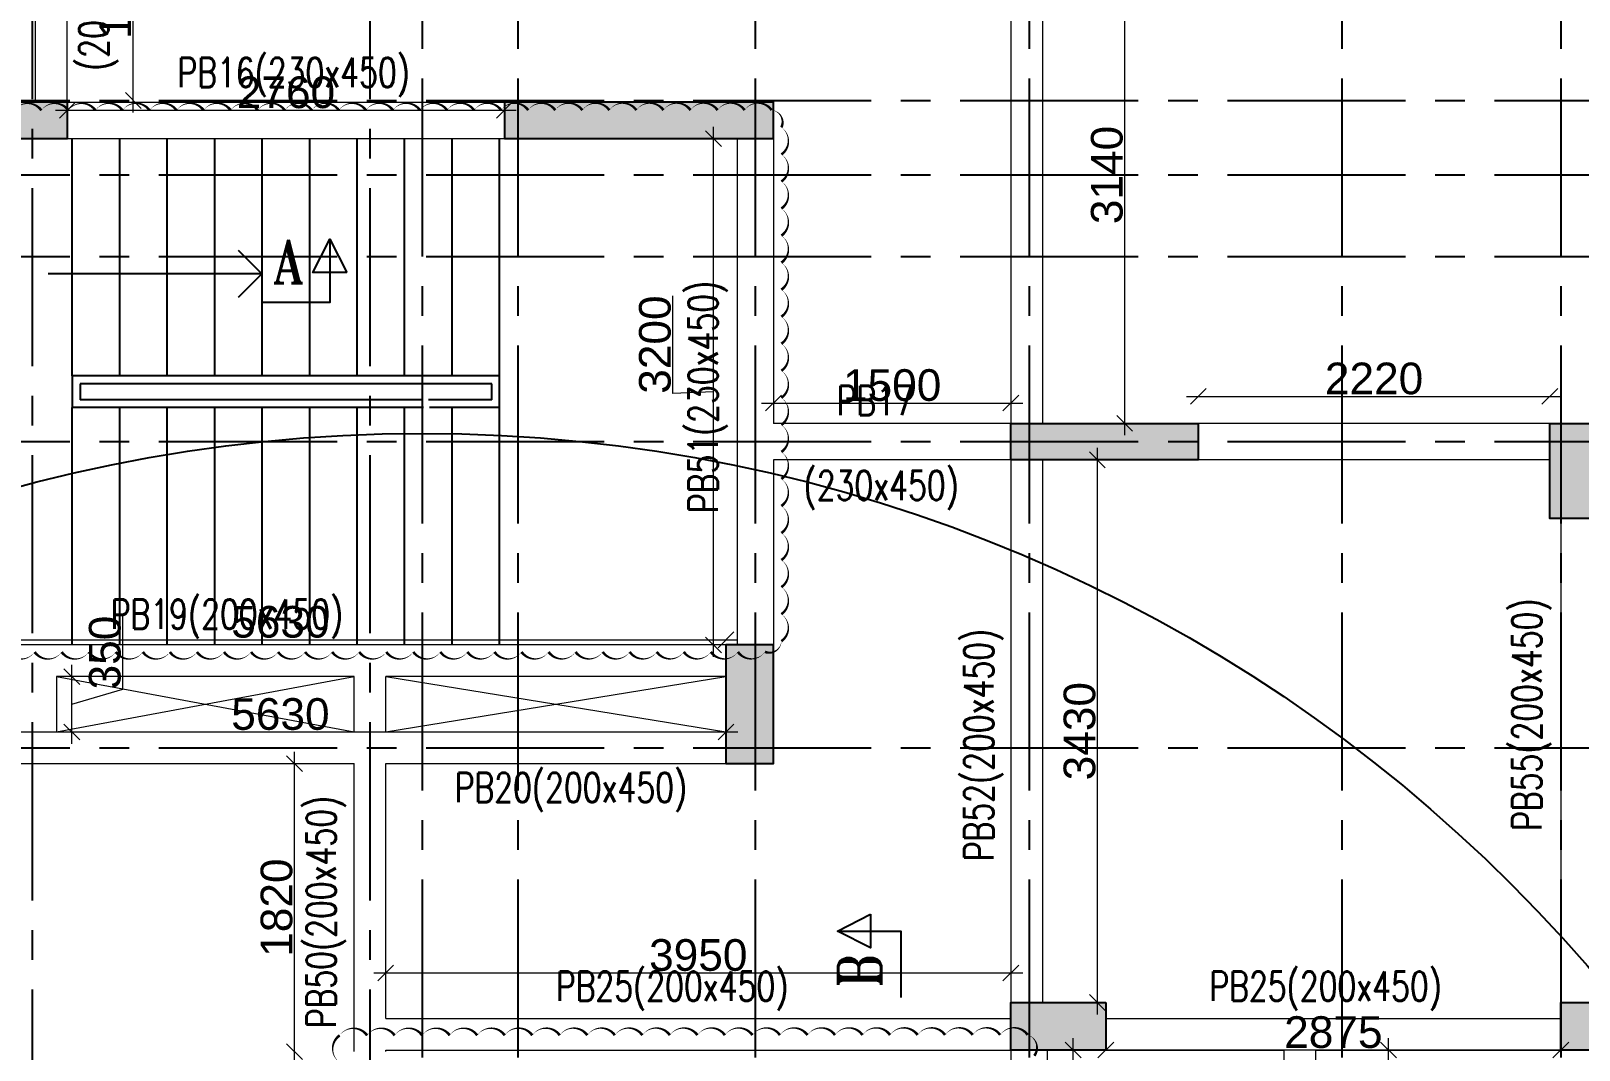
# Model space of a CAD drawing. Header units: millimetres. Extents: x 1277257 to 1543892, y 206696 to 309376.
# Drawn here: x 1381635 to 1391415, y 239284 to 245724 of the extents above; entities that cross this region are included whole.
import ezdxf

# ---------------------------------------------------------------- set-up
doc = ezdxf.new("R2010")
doc.units = ezdxf.units.MM
doc.header["$LTSCALE"] = 500
doc.header["$MEASUREMENT"] = 0
doc.header["$PDMODE"] = 34
doc.linetypes.add('HIDDEN', pattern=[0.375, 0.25, -0.125])
doc.linetypes.add('Site$0$CENTER2', pattern=[1.125, 0.75, -0.125, 0.125, -0.125])
doc.layers.get('Defpoints').update_dxf_attribs({"lineweight": 0})
for name, color, linetype, lineweight in [('CUT OUT', 1, 'Continuous', 13), ('REVISION', 1, 'Continuous', 5), ('TOWER AREA BEAM..', 3, 'Continuous', 20), ('TOWER COL HATCH', 253, 'Continuous', 20)]:
    doc.layers.add(name, color=color, linetype=linetype, lineweight=lineweight)
for name, color, linetype in [('GRID', 7, 'Continuous'), ('S-COLUMN-HATCH', 253, 'Continuous'), ('S-FRAMING PLAN', 4, 'Continuous'), ('sec', 31, 'Continuous'), ('T BEAM N', 3, 'Continuous'), ('TEXT-20', 3, 'Continuous'), ('TEXT-RM NAME', 6, 'Continuous'), ('TOWER AREA COLUMN.', 6, 'Continuous')]:
    doc.layers.add(name, color=color, linetype=linetype)
doc.layers.add('RAILING', color=7, linetype='Continuous', true_color=0xadadad)
doc.layers.add('STAIR', color=7, linetype='Continuous', true_color=0x3f4f7f)
doc.styles.add('3mm', font='arial.ttf')
doc.styles.add('RT', font='romant.shx', dxfattribs={"height": 8})
doc.styles.add('S-T', font='romans.shx')
doc.dimstyles.new('PARAMVEER', dxfattribs={"dimtxt": 200, "dimasz": 100, "dimexe": 0, "dimexo": 25, "dimgap": 10, "dimtad": 1, "dimdec": 0, "dimrnd": 5, "dimzin": 0, "dimdsep": 46, "dimtxsty": '3mm', "dimblk": 'OBLIQUE', "dimcen": 0.09, "dimdle": 75, "dimclrd": 1, "dimclre": 1, "dimclrt": 3, "dimadec": 0, "dimazin": 0, "dimtfac": 1, "dimtdec": 0, "dimtmove": 1, "dimatfit": 3, "dimfxl": 100, "dimtolj": 1, "dimtzin": 0, "dimlwd": 18, "dimlwe": 5, "dimarcsym": 0})

# ---------------------------------------------------------------- blocks, each defined once
blk = doc.blocks.new('_Open90')
at = {"color": 0, "linetype": 'ByBlock', "lineweight": -2}
for p, q in [((-0.5, 0.5), (0, 0)), ((0, 0), (-1, 0)), ((0, 0), (-0.5, -0.5))]:
    blk.add_line(p, q, dxfattribs=at)
blk = doc.blocks.new('RW2952R')
at = {"layer": 'CUT OUT', "color": 1, "ltscale": 10}
for p, q in [((1381795.6, 241293.8), (1383675.6, 241643.8)), ((1381795.6, 241643.8), (1383675.6, 241293.8)), ((1383875.6, 241293.8), (1386025.6, 241643.8)), ((1383875.6, 241643.8), (1386025.6, 241293.8))]:
    blk.add_line(p, q, dxfattribs=at)
at = {"layer": 'S-FRAMING PLAN', "color": 3, "linetype": 'ByBlock', "lineweight": 20, "ltscale": 10}
for p, q in [((1381660.6, 246683.6), (1381660.6, 245273.6)), ((1381860.6, 246683.6), (1381860.6, 245273.6)), ((1387825.6, 246383.8), (1387825.6, 243243.8)), ((1388025.6, 246383.8), (1388025.6, 243243.8)), ((1381865.6, 245273.6), (1384625.6, 245273.6)), ((1381865.6, 245043.6), (1384625.6, 245043.6)), ((1386095.6, 245043.6), (1386095.6, 241843.8)), ((1386325.6, 245043.6), (1386325.6, 243243.8)), ((1387825.6, 243243.8), (1386325.6, 243243.8)), ((1391230.6, 243243.8), (1389009.9, 243243.8)), ((1386325.6, 243013.8), (1386325.6, 241843.8)), ((1387825.6, 243013.8), (1386325.6, 243013.8)), ((1387825.6, 243013.8), (1387825.6, 239583.8)), ((1388025.6, 243013.8), (1388025.6, 239583.8)), ((1391230.6, 243013.8), (1389009.9, 243013.8)), ((1391300.6, 242643.8), (1391300.6, 239583.8)), ((1381895.6, 241843.8), (1380395.6, 241843.8)), ((1386025.6, 241843.8), (1381895.6, 241843.8)), ((1383675.6, 241643.8), (1381795.6, 241643.8)), ((1381795.6, 241643.8), (1381795.6, 241293.8)), ((1383675.6, 241293.8), (1383675.6, 241643.8)), ((1386025.6, 241643.8), (1383875.6, 241643.8)), ((1383875.6, 241293.8), (1383875.6, 241643.8)), ((1381795.6, 241293.8), (1383675.6, 241293.8)), ((1383875.6, 241293.8), (1386025.6, 241293.8)), ((1380395.6, 241093.8), (1383675.6, 241093.8)), ((1383675.6, 239273.8), (1383675.6, 241093.8)), ((1383875.6, 241093.8), (1386025.6, 241093.8)), ((1383875.6, 239483.8), (1383875.6, 241093.8)), ((1383875.6, 239483.8), (1387825.6, 239483.8)), ((1388425.6, 239483.8), (1391300.6, 239483.8)), ((1383875.6, 239283.8), (1387825.6, 239283.8)), ((1387825.6, 239283.8), (1387825.6, 236743.6)), ((1388055.6, 239283.8), (1388055.6, 237058.8)), ((1388425.6, 239283.8), (1389550.6, 239283.8)), ((1389550.6, 239283.8), (1389550.6, 237058.8)), ((1389750.6, 239283.8), (1391300.6, 239283.8)), ((1389750.6, 239283.8), (1389750.6, 237058.8))]:
    blk.add_line(p, q, dxfattribs=at)
at = {"layer": 'TOWER AREA BEAM..', "color": 3, "linetype": 'HIDDEN', "ltscale": 1.5}
blk.add_line((1383875.6, 239273.8), (1383875.6, 239283.8), dxfattribs=at)
blk = doc.blocks.new('EEE')
at = {"layer": 'GRID', "color": 16, "linetype": 'Site$0$CENTER2', "ltscale": 3}
for points in [[(1382164.8, 258923.2), (1381643.1, 258229.8), (1381643.1, 223711.9)], [(1383253.9, 258923.2), (1383775.6, 258229.8), (1383775.6, 223711.9)], [(1384105.6, 258923.2), (1384105.6, 223711.9)], [(1384710.6, 258923.2), (1384710.6, 223711.9)], [(1386210.6, 258923.2), (1386210.6, 223711.9)], [(1387940.6, 258923.2), (1387940.6, 223711.9)], [(1389915.6, 258923.2), (1389915.6, 223711.9)], [(1391300.6, 258923.2), (1391300.6, 223711.9)], [(1363880.9, 245284), (1442964.5, 245284)], [(1363880.9, 244813.8), (1442964.5, 244813.8)], [(1363880.9, 244299), (1442964.5, 244299)], [(1363880.9, 243128.8), (1442964.5, 243128.8)], [(1363880.9, 241193.8), (1442964.5, 241193.8)]]:
    blk.add_lwpolyline(points, dxfattribs=at)
blk = doc.blocks.new('3tgra')
at = {"layer": 'TOWER COL HATCH'}
h = blk.add_hatch(color=253, dxfattribs=at)
h.dxf.hatch_style = 1
h.paths.add_polyline_path([(1381865.6, 84501.6), (1381865.6, 84731.6), (1380165.6, 84731.6), (1380165.6, 84501.6)])
h = blk.add_hatch(color=253, dxfattribs=at)
h.dxf.hatch_style = 1
h.paths.add_polyline_path([(1386325.6, 84501.6), (1386325.6, 84731.6), (1384625.6, 84731.6), (1384625.6, 84501.6)])
h = blk.add_hatch(color=253, dxfattribs=at)
h.dxf.hatch_style = 1
h.paths.add_polyline_path([(1389009.9, 82701.7), (1389009.9, 82471.7), (1387825.6, 82471.7), (1387825.6, 82701.7)])
h = blk.add_hatch(color=253, dxfattribs=at)
h.dxf.hatch_style = 1
h.paths.add_polyline_path([(1391230.6, 82701.7), (1391530.6, 82701.7), (1391530.6, 82101.7), (1391230.6, 82101.7)])
h = blk.add_hatch(color=253, dxfattribs=at)
h.dxf.hatch_style = 1
h.paths.add_polyline_path([(1386025.6, 80551.7), (1386325.6, 80551.7), (1386325.6, 81301.7), (1386025.6, 81301.7)])
h = blk.add_hatch(color=253, dxfattribs=at)
h.dxf.hatch_style = 1
h.paths.add_polyline_path([(1388425.6, 79041.7), (1388425.6, 78741.7), (1387825.6, 78741.7), (1387825.6, 79041.7)])
h = blk.add_hatch(color=253, dxfattribs=at)
h.dxf.hatch_style = 1
h.paths.add_polyline_path([(1391900.6, 79041.7), (1391900.6, 78741.7), (1391300.6, 78741.7), (1391300.6, 79041.7)])
at = {"layer": 'TOWER AREA COLUMN.', "color": 4}
for points in [[(1381865.6, 84501.6), (1381865.6, 84731.6), (1380165.6, 84731.6), (1380165.6, 84501.6)], [(1386325.6, 84501.6), (1386325.6, 84731.6), (1384625.6, 84731.6), (1384625.6, 84501.6)], [(1389009.9, 82701.7), (1389009.9, 82471.7), (1387825.6, 82471.7), (1387825.6, 82701.7)], [(1391230.6, 82701.7), (1391530.6, 82701.7), (1391530.6, 82101.7), (1391230.6, 82101.7)], [(1386025.6, 80551.7), (1386325.6, 80551.7), (1386325.6, 81301.7), (1386025.6, 81301.7)], [(1388425.6, 79041.7), (1388425.6, 78741.7), (1387825.6, 78741.7), (1387825.6, 79041.7)], [(1391900.6, 79041.7), (1391900.6, 78741.7), (1391300.6, 78741.7), (1391300.6, 79041.7)]]:
    blk.add_lwpolyline(points, close=True, dxfattribs=at)
blk = doc.blocks.new('_Oblique')
at = {"color": 0, "linetype": 'ByBlock', "lineweight": -2}
blk.add_line((-0.5, -0.5), (0.5, 0.5), dxfattribs=at)
blk = doc.blocks.new('*D347')
at = {"layer": 'Defpoints', "color": 0, "ltscale": 10, "transparency": 16777216}
for p in [(1386025.6, 241293.8), (1380395.6, 241093.8), (1386025.6, 241093.8)]:
    blk.add_point(p, dxfattribs=at)
at = {"layer": 'S-COLUMN-HATCH', "color": 1, "linetype": 'Continuous', "lineweight": 18, "ltscale": 10, "transparency": 16777216}
blk.add_line((1380320.6, 241293.8), (1386100.6, 241293.8), dxfattribs=at)
at = {"layer": 'S-COLUMN-HATCH', "color": 3, "linetype": 'Continuous', "lineweight": 5, "ltscale": 10, "transparency": 16777216}
for p, q in [((1380395.6, 241293.6), (1380395.6, 241293.8)), ((1386025.6, 241293.6), (1386025.6, 241293.8))]:
    blk.add_line(p, q, dxfattribs=at)
at = {"layer": 'S-COLUMN-HATCH', "color": 1, "lineweight": 18, "ltscale": 10, "transparency": 16777216, "xscale": 100, "yscale": 100, "zscale": 100, "rotation": 180}
blk.add_blockref('_Oblique', (1380395.6, 241293.8), dxfattribs=at)
at = {"layer": 'S-COLUMN-HATCH', "color": 1, "lineweight": 18, "ltscale": 10, "transparency": 16777216, "xscale": 100, "yscale": 100, "zscale": 100}
blk.add_blockref('_Oblique', (1386025.6, 241293.8), dxfattribs=at)
at = {"layer": 'S-COLUMN-HATCH', "color": 1, "ltscale": 10, "transparency": 16777216, "insert": (1383210.6, 241406), "char_height": 200, "attachment_point": 5, "style": '3mm'}
blk.add_mtext('\\A1;5630', dxfattribs=at)
blk = doc.blocks.new('*D348')
at = {"layer": 'Defpoints', "color": 0, "ltscale": 10, "transparency": 16777216}
for p in [(1380395.6, 241843.8), (1386025.6, 241876.6), (1386025.6, 241843.8)]:
    blk.add_point(p, dxfattribs=at)
at = {"layer": 'S-COLUMN-HATCH', "color": 1, "linetype": 'Continuous', "lineweight": 18, "ltscale": 10, "transparency": 16777216}
blk.add_line((1380320.6, 241876.6), (1386100.6, 241876.6), dxfattribs=at)
at = {"layer": 'S-COLUMN-HATCH', "color": 3, "linetype": 'Continuous', "lineweight": 5, "ltscale": 10, "transparency": 16777216}
for p, q in [((1380395.6, 241876.4), (1380395.6, 241876.6)), ((1386025.6, 241876.4), (1386025.6, 241876.6))]:
    blk.add_line(p, q, dxfattribs=at)
at = {"layer": 'S-COLUMN-HATCH', "color": 1, "lineweight": 18, "ltscale": 10, "transparency": 16777216, "xscale": 100, "yscale": 100, "zscale": 100, "rotation": 180}
blk.add_blockref('_Oblique', (1380395.6, 241876.6), dxfattribs=at)
at = {"layer": 'S-COLUMN-HATCH', "color": 1, "lineweight": 18, "ltscale": 10, "transparency": 16777216, "xscale": 100, "yscale": 100, "zscale": 100}
blk.add_blockref('_Oblique', (1386025.6, 241876.6), dxfattribs=at)
at = {"layer": 'S-COLUMN-HATCH', "color": 1, "ltscale": 10, "transparency": 16777216, "insert": (1383210.6, 241988.8), "char_height": 200, "attachment_point": 5, "style": '3mm'}
blk.add_mtext('\\A1;5630', dxfattribs=at)
blk = doc.blocks.new('*D349')
at = {"layer": 'Defpoints', "color": 0, "ltscale": 10, "transparency": 16777216}
for p in [(1385946.9, 245043.6), (1386095.6, 245043.6), (1386095.6, 241843.8)]:
    blk.add_point(p, dxfattribs=at)
at = {"layer": 'S-COLUMN-HATCH', "color": 1, "linetype": 'Continuous', "lineweight": 18, "ltscale": 10, "transparency": 16777216}
for p, q in [((1385946.9, 241768.8), (1385946.9, 245118.6)), ((1385689.6, 243433.7), (1385689.6, 244050.2)), ((1385946.9, 243443.7), (1385689.6, 243433.7))]:
    blk.add_line(p, q, dxfattribs=at)
at = {"layer": 'S-COLUMN-HATCH', "color": 3, "linetype": 'Continuous', "lineweight": 5, "ltscale": 10, "transparency": 16777216}
for p, q in [((1385947.1, 245043.6), (1385946.9, 245043.6)), ((1385947.1, 241843.8), (1385946.9, 241843.8))]:
    blk.add_line(p, q, dxfattribs=at)
at = {"layer": 'S-COLUMN-HATCH', "color": 1, "lineweight": 18, "ltscale": 10, "transparency": 16777216, "xscale": 100, "yscale": 100, "zscale": 100}
for p, rotation in [((1385946.9, 245043.6), 90), ((1385946.9, 241843.8), 270)]:
    blk.add_blockref('_Oblique', p, dxfattribs=dict(at, rotation=rotation))
at = {"layer": 'S-COLUMN-HATCH', "color": 1, "ltscale": 10, "transparency": 16777216, "insert": (1385577.4, 243741.9), "char_height": 200, "attachment_point": 5, "rotation": 90, "style": '3mm'}
blk.add_mtext('\\A1;3200', dxfattribs=at)
blk = doc.blocks.new('*D350')
at = {"layer": 'Defpoints', "color": 0, "ltscale": 10, "transparency": 16777216}
for p in [(1387825.6, 243372.6), (1386325.6, 243243.8), (1387825.6, 243243.8)]:
    blk.add_point(p, dxfattribs=at)
at = {"layer": 'S-COLUMN-HATCH', "color": 1, "linetype": 'Continuous', "lineweight": 18, "ltscale": 10, "transparency": 16777216}
blk.add_line((1386250.6, 243372.6), (1387900.6, 243372.6), dxfattribs=at)
at = {"layer": 'S-COLUMN-HATCH', "color": 3, "linetype": 'Continuous', "lineweight": 5, "ltscale": 10, "transparency": 16777216}
for p, q in [((1386325.6, 243372.5), (1386325.6, 243372.6)), ((1387825.6, 243372.5), (1387825.6, 243372.6))]:
    blk.add_line(p, q, dxfattribs=at)
at = {"layer": 'S-COLUMN-HATCH', "color": 1, "lineweight": 18, "ltscale": 10, "transparency": 16777216, "xscale": 100, "yscale": 100, "zscale": 100, "rotation": 180}
blk.add_blockref('_Oblique', (1386325.6, 243372.6), dxfattribs=at)
at = {"layer": 'S-COLUMN-HATCH', "color": 1, "lineweight": 18, "ltscale": 10, "transparency": 16777216, "xscale": 100, "yscale": 100, "zscale": 100}
blk.add_blockref('_Oblique', (1387825.6, 243372.6), dxfattribs=at)
at = {"layer": 'S-COLUMN-HATCH', "color": 1, "ltscale": 10, "transparency": 16777216, "insert": (1387075.6, 243484.8), "char_height": 200, "attachment_point": 5, "style": '3mm'}
blk.add_mtext('\\A1;1500', dxfattribs=at)
blk = doc.blocks.new('*D351')
at = {"layer": 'Defpoints', "color": 0, "ltscale": 10, "transparency": 16777216}
for p in [(1388025.6, 246383.8), (1388545.1, 246383.8), (1388025.6, 243243.8)]:
    blk.add_point(p, dxfattribs=at)
at = {"layer": 'S-COLUMN-HATCH', "color": 3, "linetype": 'Continuous', "lineweight": 5, "ltscale": 10, "transparency": 16777216}
for p, q in [((1388544.9, 246383.8), (1388545.1, 246383.8)), ((1388544.9, 243243.8), (1388545.1, 243243.8))]:
    blk.add_line(p, q, dxfattribs=at)
at = {"layer": 'S-COLUMN-HATCH', "color": 1, "linetype": 'Continuous', "lineweight": 18, "ltscale": 10, "transparency": 16777216}
blk.add_line((1388545.1, 243168.8), (1388545.1, 246458.8), dxfattribs=at)
at = {"layer": 'S-COLUMN-HATCH', "color": 1, "lineweight": 18, "ltscale": 10, "transparency": 16777216, "xscale": 100, "yscale": 100, "zscale": 100}
for p, rotation in [((1388545.1, 246383.8), 90), ((1388545.1, 243243.8), 270)]:
    blk.add_blockref('_Oblique', p, dxfattribs=dict(at, rotation=rotation))
at = {"layer": 'S-COLUMN-HATCH', "color": 1, "ltscale": 10, "transparency": 16777216, "insert": (1388432.9, 244813.8), "char_height": 200, "attachment_point": 5, "rotation": 90, "style": '3mm'}
blk.add_mtext('\\A1;3140', dxfattribs=at)
blk = doc.blocks.new('*D358')
at = {"layer": 'Defpoints', "color": 0, "ltscale": 10, "transparency": 16777216}
for p in [(1391230.6, 243414.5), (1389009.9, 243243.8), (1391230.6, 243243.8)]:
    blk.add_point(p, dxfattribs=at)
at = {"layer": 'S-COLUMN-HATCH', "color": 1, "linetype": 'Continuous', "lineweight": 18, "ltscale": 10, "transparency": 16777216}
blk.add_line((1388934.9, 243414.5), (1391305.6, 243414.5), dxfattribs=at)
at = {"layer": 'S-COLUMN-HATCH', "color": 3, "linetype": 'Continuous', "lineweight": 5, "ltscale": 10, "transparency": 16777216}
for p, q in [((1389009.9, 243414.4), (1389009.9, 243414.5)), ((1391230.6, 243414.4), (1391230.6, 243414.5))]:
    blk.add_line(p, q, dxfattribs=at)
at = {"layer": 'S-COLUMN-HATCH', "color": 1, "lineweight": 18, "ltscale": 10, "transparency": 16777216, "xscale": 100, "yscale": 100, "zscale": 100, "rotation": 180}
blk.add_blockref('_Oblique', (1389009.9, 243414.5), dxfattribs=at)
at = {"layer": 'S-COLUMN-HATCH', "color": 1, "lineweight": 18, "ltscale": 10, "transparency": 16777216, "xscale": 100, "yscale": 100, "zscale": 100}
blk.add_blockref('_Oblique', (1391230.6, 243414.5), dxfattribs=at)
at = {"layer": 'S-COLUMN-HATCH', "color": 1, "ltscale": 10, "transparency": 16777216, "insert": (1390120.3, 243526.6), "char_height": 200, "attachment_point": 5, "style": '3mm'}
blk.add_mtext('\\A1;2220', dxfattribs=at)
blk = doc.blocks.new('*D386')
at = {"layer": 'Defpoints', "color": 0, "ltscale": 10, "transparency": 16777216}
for p in [(1388425.6, 239283.8), (1388425.6, 239283.8), (1391300.6, 239283.8)]:
    blk.add_point(p, dxfattribs=at)
at = {"layer": 'S-COLUMN-HATCH', "color": 1, "linetype": 'Continuous', "lineweight": 18, "ltscale": 10, "transparency": 16777216}
blk.add_line((1391375.6, 239283.8), (1388350.6, 239283.8), dxfattribs=at)
at = {"layer": 'S-COLUMN-HATCH', "color": 1, "lineweight": 18, "ltscale": 10, "transparency": 16777216, "xscale": 100, "yscale": 100, "zscale": 100, "rotation": 180}
blk.add_blockref('_Oblique', (1388425.6, 239283.8), dxfattribs=at)
at = {"layer": 'S-COLUMN-HATCH', "color": 1, "lineweight": 18, "ltscale": 10, "transparency": 16777216, "xscale": 100, "yscale": 100, "zscale": 100}
blk.add_blockref('_Oblique', (1391300.6, 239283.8), dxfattribs=at)
at = {"layer": 'S-COLUMN-HATCH', "color": 1, "ltscale": 10, "transparency": 16777216, "insert": (1389863.1, 239395.9), "char_height": 200, "attachment_point": 5, "style": '3mm'}
blk.add_mtext('\\A1;2875', dxfattribs=at)
blk = doc.blocks.new('*D387')
at = {"layer": 'Defpoints', "color": 0, "ltscale": 10, "transparency": 16777216}
for p in [(1389750.6, 239283.8), (1390211.7, 239283.8), (1389750.6, 237058.8)]:
    blk.add_point(p, dxfattribs=at)
at = {"layer": 'S-COLUMN-HATCH', "color": 1, "linetype": 'Continuous', "lineweight": 18, "ltscale": 10, "transparency": 16777216}
blk.add_line((1390211.7, 236983.8), (1390211.7, 239358.8), dxfattribs=at)
at = {"layer": 'S-COLUMN-HATCH', "color": 3, "linetype": 'Continuous', "lineweight": 5, "ltscale": 10, "transparency": 16777216}
for p, q in [((1390211.6, 239283.8), (1390211.7, 239283.8)), ((1390211.6, 237058.8), (1390211.7, 237058.8))]:
    blk.add_line(p, q, dxfattribs=at)
at = {"layer": 'S-COLUMN-HATCH', "color": 1, "lineweight": 18, "ltscale": 10, "transparency": 16777216, "xscale": 100, "yscale": 100, "zscale": 100}
for p, rotation in [((1390211.7, 239283.8), 90), ((1390211.7, 237058.8), 270)]:
    blk.add_blockref('_Oblique', p, dxfattribs=dict(at, rotation=rotation))
at = {"layer": 'S-COLUMN-HATCH', "color": 1, "ltscale": 10, "transparency": 16777216, "insert": (1390099.6, 238171.3), "char_height": 200, "attachment_point": 5, "rotation": 90, "style": '3mm'}
blk.add_mtext('\\A1;2225', dxfattribs=at)
blk = doc.blocks.new('*D389')
at = {"layer": 'Defpoints', "color": 0, "ltscale": 10, "transparency": 16777216}
for p in [(1387825.6, 239771.1), (1383875.6, 239483.8), (1387825.6, 239483.8)]:
    blk.add_point(p, dxfattribs=at)
at = {"layer": 'S-COLUMN-HATCH', "color": 1, "linetype": 'Continuous', "lineweight": 18, "ltscale": 10, "transparency": 16777216}
blk.add_line((1383800.6, 239771.1), (1387900.6, 239771.1), dxfattribs=at)
at = {"layer": 'S-COLUMN-HATCH', "color": 3, "linetype": 'Continuous', "lineweight": 5, "ltscale": 10, "transparency": 16777216}
for p, q in [((1383875.6, 239770.9), (1383875.6, 239771.1)), ((1387825.6, 239770.9), (1387825.6, 239771.1))]:
    blk.add_line(p, q, dxfattribs=at)
at = {"layer": 'S-COLUMN-HATCH', "color": 1, "lineweight": 18, "ltscale": 10, "transparency": 16777216, "xscale": 100, "yscale": 100, "zscale": 100, "rotation": 180}
blk.add_blockref('_Oblique', (1383875.6, 239771.1), dxfattribs=at)
at = {"layer": 'S-COLUMN-HATCH', "color": 1, "lineweight": 18, "ltscale": 10, "transparency": 16777216, "xscale": 100, "yscale": 100, "zscale": 100}
blk.add_blockref('_Oblique', (1387825.6, 239771.1), dxfattribs=at)
at = {"layer": 'S-COLUMN-HATCH', "color": 1, "ltscale": 10, "transparency": 16777216, "insert": (1385850.6, 239883.2), "char_height": 200, "attachment_point": 5, "style": '3mm'}
blk.add_mtext('\\A1;3950', dxfattribs=at)
blk = doc.blocks.new('*D390')
at = {"layer": 'Defpoints', "color": 0, "ltscale": 10, "transparency": 16777216}
for p in [(1388025.6, 243013.8), (1388372.4, 243013.8), (1388025.6, 239583.8)]:
    blk.add_point(p, dxfattribs=at)
at = {"layer": 'S-COLUMN-HATCH', "color": 1, "linetype": 'Continuous', "lineweight": 18, "ltscale": 10, "transparency": 16777216}
blk.add_line((1388372.4, 239508.8), (1388372.4, 243088.8), dxfattribs=at)
at = {"layer": 'S-COLUMN-HATCH', "color": 3, "linetype": 'Continuous', "lineweight": 5, "ltscale": 10, "transparency": 16777216}
for p, q in [((1388372.3, 243013.8), (1388372.4, 243013.8)), ((1388372.3, 239583.8), (1388372.4, 239583.8))]:
    blk.add_line(p, q, dxfattribs=at)
at = {"layer": 'S-COLUMN-HATCH', "color": 1, "lineweight": 18, "ltscale": 10, "transparency": 16777216, "xscale": 100, "yscale": 100, "zscale": 100}
for p, rotation in [((1388372.4, 243013.8), 90), ((1388372.4, 239583.8), 270)]:
    blk.add_blockref('_Oblique', p, dxfattribs=dict(at, rotation=rotation))
at = {"layer": 'S-COLUMN-HATCH', "color": 1, "ltscale": 10, "transparency": 16777216, "insert": (1388260.2, 241298.8), "char_height": 200, "attachment_point": 5, "rotation": 90, "style": '3mm'}
blk.add_mtext('\\A1;3430', dxfattribs=at)
blk = doc.blocks.new('*D394')
at = {"layer": 'Defpoints', "color": 0, "ltscale": 10, "transparency": 16777216}
for p in [(1381795.6, 241643.8), (1381892.7, 241643.8), (1381795.6, 241293.8)]:
    blk.add_point(p, dxfattribs=at)
at = {"layer": 'S-COLUMN-HATCH', "color": 1, "linetype": 'Continuous', "lineweight": 18, "ltscale": 10, "transparency": 16777216}
for p, q in [((1382214.2, 241565.3), (1382214.2, 242026.3)), ((1381892.7, 241218.8), (1381892.7, 241718.8)), ((1381892.7, 241468.8), (1382214.2, 241565.3))]:
    blk.add_line(p, q, dxfattribs=at)
at = {"layer": 'S-COLUMN-HATCH', "color": 3, "linetype": 'Continuous', "lineweight": 5, "ltscale": 10, "transparency": 16777216}
for p, q in [((1381892.5, 241643.8), (1381892.7, 241643.8)), ((1381892.5, 241293.8), (1381892.7, 241293.8))]:
    blk.add_line(p, q, dxfattribs=at)
at = {"layer": 'S-COLUMN-HATCH', "color": 1, "lineweight": 18, "ltscale": 10, "transparency": 16777216, "xscale": 100, "yscale": 100, "zscale": 100}
for p, rotation in [((1381892.7, 241643.8), 90), ((1381892.7, 241293.8), 270)]:
    blk.add_blockref('_Oblique', p, dxfattribs=dict(at, rotation=rotation))
at = {"layer": 'S-COLUMN-HATCH', "color": 1, "ltscale": 10, "transparency": 16777216, "insert": (1382102, 241795.8), "char_height": 200, "attachment_point": 5, "rotation": 90, "style": '3mm'}
blk.add_mtext('\\A1;350', dxfattribs=at)
blk = doc.blocks.new('*D395')
at = {"layer": 'Defpoints', "color": 0, "ltscale": 10, "transparency": 16777216}
for p in [(1383299.1, 241093.8), (1383675.6, 241093.8), (1383675.6, 239273.8)]:
    blk.add_point(p, dxfattribs=at)
at = {"layer": 'S-COLUMN-HATCH', "color": 1, "linetype": 'Continuous', "lineweight": 18, "ltscale": 10, "transparency": 16777216}
blk.add_line((1383299.1, 239198.8), (1383299.1, 241168.8), dxfattribs=at)
at = {"layer": 'S-COLUMN-HATCH', "color": 3, "linetype": 'Continuous', "lineweight": 5, "ltscale": 10, "transparency": 16777216}
for p, q in [((1383299.2, 241093.8), (1383299.1, 241093.8)), ((1383299.2, 239273.8), (1383299.1, 239273.8))]:
    blk.add_line(p, q, dxfattribs=at)
at = {"layer": 'S-COLUMN-HATCH', "color": 1, "lineweight": 18, "ltscale": 10, "transparency": 16777216, "xscale": 100, "yscale": 100, "zscale": 100}
for p, rotation in [((1383299.1, 241093.8), 90), ((1383299.1, 239273.8), 270)]:
    blk.add_blockref('_Oblique', p, dxfattribs=dict(at, rotation=rotation))
at = {"layer": 'S-COLUMN-HATCH', "color": 1, "ltscale": 10, "transparency": 16777216, "insert": (1383187, 240183.8), "char_height": 200, "attachment_point": 5, "rotation": 90, "style": '3mm'}
blk.add_mtext('\\A1;1820', dxfattribs=at)
blk = doc.blocks.new('*D418')
at = {"layer": 'Defpoints', "color": 0, "ltscale": 10, "transparency": 16777216}
for p in [(1384625.6, 245222.9), (1381865.6, 245043.6), (1384625.6, 245043.6)]:
    blk.add_point(p, dxfattribs=at)
at = {"layer": 'S-COLUMN-HATCH', "color": 1, "linetype": 'Continuous', "lineweight": 18, "ltscale": 10, "transparency": 16777216}
blk.add_line((1381790.6, 245222.9), (1384700.6, 245222.9), dxfattribs=at)
at = {"layer": 'S-COLUMN-HATCH', "color": 3, "linetype": 'Continuous', "lineweight": 5, "ltscale": 10, "transparency": 16777216}
for p, q in [((1381865.6, 245222.7), (1381865.6, 245222.9)), ((1384625.6, 245222.7), (1384625.6, 245222.9))]:
    blk.add_line(p, q, dxfattribs=at)
at = {"layer": 'S-COLUMN-HATCH', "color": 1, "lineweight": 18, "ltscale": 10, "transparency": 16777216, "xscale": 100, "yscale": 100, "zscale": 100, "rotation": 180}
blk.add_blockref('_Oblique', (1381865.6, 245222.9), dxfattribs=at)
at = {"layer": 'S-COLUMN-HATCH', "color": 1, "lineweight": 18, "ltscale": 10, "transparency": 16777216, "xscale": 100, "yscale": 100, "zscale": 100}
blk.add_blockref('_Oblique', (1384625.6, 245222.9), dxfattribs=at)
at = {"layer": 'S-COLUMN-HATCH', "color": 1, "ltscale": 10, "transparency": 16777216, "insert": (1383245.6, 245335), "char_height": 200, "attachment_point": 5, "style": '3mm'}
blk.add_mtext('\\A1;2760', dxfattribs=at)
blk = doc.blocks.new('*D423')
at = {"layer": 'Defpoints', "color": 0, "ltscale": 10, "transparency": 16777216}
for p in [(1381660.6, 246683.6), (1382281.1, 246683.6), (1381660.6, 245284)]:
    blk.add_point(p, dxfattribs=at)
at = {"layer": 'S-COLUMN-HATCH', "color": 3, "linetype": 'Continuous', "lineweight": 5, "ltscale": 10, "transparency": 16777216}
for p, q in [((1382280.9, 246683.6), (1382281.1, 246683.6)), ((1382280.9, 245284), (1382281.1, 245284))]:
    blk.add_line(p, q, dxfattribs=at)
at = {"layer": 'S-COLUMN-HATCH', "color": 1, "linetype": 'Continuous', "lineweight": 18, "ltscale": 10, "transparency": 16777216}
blk.add_line((1382281.1, 245209), (1382281.1, 246758.6), dxfattribs=at)
at = {"layer": 'S-COLUMN-HATCH', "color": 1, "lineweight": 18, "ltscale": 10, "transparency": 16777216, "xscale": 100, "yscale": 100, "zscale": 100}
for p, rotation in [((1382281.1, 246683.6), 90), ((1382281.1, 245284), 270)]:
    blk.add_blockref('_Oblique', p, dxfattribs=dict(at, rotation=rotation))
at = {"layer": 'S-COLUMN-HATCH', "color": 1, "ltscale": 10, "transparency": 16777216, "insert": (1382168.9, 245983.8), "char_height": 200, "attachment_point": 5, "rotation": 90, "style": '3mm'}
blk.add_mtext('\\A1;1400', dxfattribs=at)
blk = doc.blocks.new('*D424')
at = {"layer": 'Defpoints', "color": 0, "ltscale": 10, "transparency": 16777216}
for p in [(1388055.6, 239283.8), (1388219.6, 239283.8), (1388055.6, 236743.6)]:
    blk.add_point(p, dxfattribs=at)
at = {"layer": 'S-COLUMN-HATCH', "color": 1, "linetype": 'Continuous', "lineweight": 18, "ltscale": 10, "transparency": 16777216}
blk.add_line((1388219.6, 236668.6), (1388219.6, 239358.8), dxfattribs=at)
at = {"layer": 'S-COLUMN-HATCH', "color": 3, "linetype": 'Continuous', "lineweight": 5, "ltscale": 10, "transparency": 16777216}
for p, q in [((1388219.4, 239283.8), (1388219.6, 239283.8)), ((1388219.4, 236743.6), (1388219.6, 236743.6))]:
    blk.add_line(p, q, dxfattribs=at)
at = {"layer": 'S-COLUMN-HATCH', "color": 1, "lineweight": 18, "ltscale": 10, "transparency": 16777216, "xscale": 100, "yscale": 100, "zscale": 100}
for p, rotation in [((1388219.6, 239283.8), 90), ((1388219.6, 236743.6), 270)]:
    blk.add_blockref('_Oblique', p, dxfattribs=dict(at, rotation=rotation))
at = {"layer": 'S-COLUMN-HATCH', "color": 1, "ltscale": 10, "transparency": 16777216, "insert": (1388107.5, 238013.7), "char_height": 200, "attachment_point": 5, "rotation": 90, "style": '3mm'}
blk.add_mtext('\\A1;2540', dxfattribs=at)

msp = doc.modelspace()

# ---------------------------------------------------------------- linework, layer by layer
at = {"layer": 'RAILING'}
for p, q in [((1384595.6, 243543.6), (1381895.6, 243543.6)), ((1381895.6, 243543.6), (1381895.6, 243343.8)), ((1384595.6, 243343.8), (1384595.6, 243543.6)), ((1384545.6, 243493.6), (1381945.6, 243493.6)), ((1381945.6, 243493.6), (1381945.6, 243393.8)), ((1384545.6, 243393.8), (1384545.6, 243493.6)), ((1384108.9, 243393.8), (1381945.6, 243393.8)), ((1384545.6, 243393.8), (1384146.2, 243393.8)), ((1384114.9, 243343.8), (1381895.6, 243343.8)), ((1384595.6, 243343.8), (1384152.2, 243343.8))]:
    msp.add_line(p, q, dxfattribs=at)
at = {"layer": 'REVISION'}
for points, elevation in [([(1381529.3, 245221.7, 0, 17.1, -0.520567), (1381700.2, 245221.7, 0, 17.1, -0.520567), (1381871.1, 245221.8, 0, 17.1, -0.520567), (1382042, 245221.9, 0, 17.1, -0.520567), (1382212.9, 245221.9, 0, 17.1, -0.520567), (1382383.8, 245222, 0, 17.1, -0.520567), (1382554.7, 245222.1, 0, 17.1, -0.520567), (1382725.6, 245222.1, 0, 17.1, -0.520567), (1382896.5, 245222.2, 0, 17.1, -0.520567), (1383067.3, 245222.3, 0, 17.1, -0.520567), (1383238.2, 245222.3, 0, 17.1, -0.520567), (1383409.1, 245222.4, 0, 17.1, -0.520567), (1383580, 245222.5, 0, 17.1, -0.520567), (1383750.9, 245222.6, 0, 17.1, -0.520567), (1383921.8, 245222.6, 0, 17.1, -0.520567), (1384092.7, 245222.7, 0, 17.1, -0.520567), (1384263.6, 245222.8, 0, 17.1, -0.520567), (1384434.5, 245222.8, 0, 17.1, -0.520567), (1384605.3, 245222.9, 0, 17.1, -0.520567), (1384776.2, 245223, 0, 17.1, -0.520567), (1384947.1, 245223, 0, 17.1, -0.520567), (1385118, 245223.1, 0, 17.1, -0.520567), (1385288.9, 245223.2, 0, 17.1, -0.520567), (1385459.8, 245223.2, 0, 17.1, -0.520567), (1385630.7, 245223.3, 0, 17.1, -0.520567), (1385801.6, 245223.4, 0, 17.1, -0.520567), (1385972.5, 245223.4, 0, 17.1, -0.520567), (1386143.4, 245223.5, 0, 17.1, -0.520567), (1386314.2, 245223.6, 0, 17.1, -0.520567), (1386375.8, 245114.3, 0, 17.1, -0.520567), (1386375.8, 244943.4, 0, 17.1, -0.520567), (1386375.8, 244772.5, 0, 17.1, -0.520567), (1386375.8, 244601.6, 0, 17.1, -0.520567), (1386375.8, 244430.7, 0, 17.1, -0.520567), (1386375.7, 244259.8, 0, 17.1, -0.520567), (1386375.7, 244089, 0, 17.1, -0.520567), (1386375.7, 243918.1, 0, 17.1, -0.520567), (1386375.7, 243747.2, 0, 17.1, -0.520567), (1386375.7, 243576.3, 0, 17.1, -0.520567), (1386375.7, 243405.4, 0, 17.1, -0.520567), (1386375.6, 243234.5, 0, 17.1, -0.520567), (1386375.6, 243063.6, 0, 17.1, -0.520567), (1386375.6, 242892.7, 0, 17.1, -0.520567), (1386375.6, 242721.8, 0, 17.1, -0.520567), (1386375.6, 242551, 0, 17.1, -0.520567), (1386375.6, 242380.1, 0, 17.1, -0.520567), (1386375.6, 242209.2, 0, 17.1, -0.520567), (1386375.5, 242038.3, 0, 17.1, -0.520567), (1386375.5, 241867.4, 0, 17.1, -0.520567), (1386271.8, 241800.2, 0, 17.1, -0.520567), (1386100.9, 241800.2, 0, 17.1, -0.520567), (1385930, 241800.1, 0, 17.1, -0.520567), (1385759.1, 241800.1, 0, 17.1, -0.520567), (1385588.3, 241800.1, 0, 17.1, -0.520567), (1385417.4, 241800, 0, 17.1, -0.520567), (1385246.5, 241800, 0, 17.1, -0.520567), (1385075.6, 241800, 0, 17.1, -0.520567), (1384904.7, 241799.9, 0, 17.1, -0.520567), (1384733.8, 241799.9, 0, 17.1, -0.520567), (1384562.9, 241799.9, 0, 17.1, -0.520567), (1384392, 241799.9, 0, 17.1, -0.520567), (1384221.1, 241799.8, 0, 17.1, -0.520567), (1384050.3, 241799.8, 0, 17.1, -0.520567), (1383879.4, 241799.8, 0, 17.1, -0.520567), (1383708.5, 241799.7, 0, 17.1, -0.520567), (1383537.6, 241799.7, 0, 17.1, -0.520567), (1383366.7, 241799.7, 0, 17.1, -0.520567), (1383195.8, 241799.6, 0, 17.1, -0.520567), (1383024.9, 241799.6, 0, 17.1, -0.520567), (1382854, 241799.6, 0, 17.1, -0.520567), (1382683.1, 241799.5, 0, 17.1, -0.520567), (1382512.2, 241799.5, 0, 17.1, -0.520567), (1382341.4, 241799.5, 0, 17.1, -0.520567), (1382170.5, 241799.5, 0, 17.1, -0.520567), (1381999.6, 241799.4, 0, 17.1, -0.520567), (1381828.7, 241799.4, 0, 17.1, -0.520567), (1381657.8, 241799.4, 0, 17.1, -0.520567), (1381486.9, 241799.3, 0, 17.1, -0.520567)], -56210.2), ([(1383584.6, 239206.8, 0, 17.4, -0.520567), (1383584.6, 239375.9, 0, 17.4, -0.520567), (1383758.4, 239376, 0, 17.4, -0.520567), (1383932.3, 239376.2, 0, 17.4, -0.520567), (1384106.2, 239376.3, 0, 17.4, -0.520567), (1384280.1, 239376.5, 0, 17.4, -0.520567), (1384454, 239376.6, 0, 17.4, -0.520567), (1384627.9, 239376.8, 0, 17.4, -0.520567), (1384801.8, 239376.9, 0, 17.4, -0.520567), (1384975.6, 239377, 0, 17.4, -0.520567), (1385149.5, 239377.2, 0, 17.4, -0.520567), (1385323.4, 239377.3, 0, 17.4, -0.520567), (1385497.3, 239377.5, 0, 17.4, -0.520567), (1385671.2, 239377.6, 0, 17.4, -0.520567), (1385845.1, 239377.8, 0, 17.4, -0.520567), (1386019, 239377.9, 0, 17.4, -0.520567), (1386192.8, 239378, 0, 17.4, -0.520567), (1386366.7, 239378.2, 0, 17.4, -0.520567), (1386540.6, 239378.3, 0, 17.4, -0.520567), (1386714.5, 239378.5, 0, 17.4, -0.520567), (1386888.4, 239378.6, 0, 17.4, -0.520567), (1387062.3, 239378.8, 0, 17.4, -0.520567), (1387236.2, 239378.9, 0, 17.4, -0.520567), (1387410, 239379, 0, 17.4, -0.520567), (1387583.9, 239379.2, 0, 17.4, -0.520567), (1387757.8, 239379.3, 0, 17.4, -0.520567), (1387931.7, 239379.5, 0, 17.4, -0.520567), (1387973.9, 239247.9, 0, 17.4, -0.520567)], -74946.9)]:
    msp.add_lwpolyline(points, format="xyseb", dxfattribs=dict(at, elevation=elevation))
at = {"layer": 'S-COLUMN-HATCH', "color": 1, "ltscale": 10}
msp.add_circle((1384105.6, 233443.3), 9737, dxfattribs=at)
at = {"layer": 'sec', "color": 4, "elevation": -56210.2}
for points in [[(1383522.4, 244407.1), (1383522.4, 244008.2), (1383102.3, 244008.2)], [(1383629.5, 244198.5), (1383415.2, 244198.5), (1383522.4, 244407.1), (1383629.5, 244198.5)]]:
    msp.add_lwpolyline(points, dxfattribs=at)
at = {"layer": 'sec', "color": 4}
for points in [[(1386939.1, 240143.1), (1386939.1, 239928.8), (1386730.5, 240035.9), (1386939.1, 240143.1)], [(1386730.5, 240035.9), (1387129.4, 240035.9), (1387129.4, 239615.9)]]:
    msp.add_lwpolyline(points, dxfattribs=at)
at = {"layer": 'STAIR'}
for p, q in [((1381895.6, 243543.6), (1381895.6, 245043.6)), ((1382195.6, 243543.6), (1382195.6, 245043.6)), ((1382495.6, 243543.6), (1382495.6, 245043.6)), ((1382795.6, 243543.6), (1382795.6, 245043.6)), ((1383095.6, 243543.6), (1383095.6, 245043.6)), ((1383395.6, 243543.6), (1383395.6, 245043.6)), ((1383695.6, 243543.6), (1383695.6, 245043.6)), ((1383995.6, 243543.6), (1383995.6, 245043.6)), ((1384295.6, 243543.6), (1384295.6, 245043.6)), ((1384595.6, 243543.6), (1384595.6, 245043.6)), ((1381895.6, 241843.8), (1381895.6, 243343.8)), ((1382195.6, 241843.8), (1382195.6, 243343.8)), ((1382495.6, 241843.8), (1382495.6, 243343.8)), ((1382795.6, 241843.8), (1382795.6, 243343.8)), ((1383095.6, 241843.8), (1383095.6, 243343.8)), ((1383395.6, 241843.8), (1383395.6, 243343.8)), ((1383695.6, 241843.8), (1383695.6, 243343.8)), ((1383995.6, 241843.8), (1383995.6, 243343.8)), ((1384295.6, 241843.8), (1384295.6, 243343.8)), ((1384595.6, 241843.8), (1384595.6, 243343.8))]:
    msp.add_line(p, q, dxfattribs=at)
at = {"layer": 'TEXT-RM NAME'}
msp.add_lwpolyline([(1382793.2, 244189.2), (1381744, 244189.2)], dxfattribs=at)

# ---------------------------------------------------------------- block references
at = {"layer": 'CUT OUT', "color": 4}
msp.add_blockref('3tgra', (0, 160542.1), dxfattribs=at)
at = {"layer": 'GRID', "color": 4}
msp.add_blockref('EEE', (0, 0), dxfattribs=at)
at = {"layer": 'S-COLUMN-HATCH', "color": 4}
msp.add_blockref('RW2952R', (0, 0), dxfattribs=at)
at = {"layer": 'TEXT-RM NAME', "xscale": 300, "yscale": 300, "zscale": 300}
msp.add_blockref('_Open90', (1383093.2, 244189.2), dxfattribs=at)

# ---------------------------------------------------------------- texts
at = {"layer": 'T BEAM N', "color": 7, "lineweight": 0, "style": 'S-T', "width": 0.75}
for s, p in [('(200x450)', (1382123.4, 245471)), ('PB51(230x450)', (1385973.2, 242676.6)), ('PB55(200x450)', (1391178.2, 240668.8)), ('PB52(200x450)', (1387715.2, 240477.1)), ('PB50(200x450)', (1383561.4, 239422))]:
    msp.add_text(s, height=185, rotation=90, dxfattribs=at).set_placement(p)
for s, p in [('PB16(230x450)', (1382560.2, 245369.1)), ('PB17', (1386725.7, 243295.8)), ('(230x450)', (1386515.9, 242759.7)), ('PB19(200x450)', (1382138.9, 241946.1)), ('PB20(200x450)', (1384311.9, 240850.3)), ('PB25(200x450)', (1384951.5, 239594.4)), ('PB25(200x450)', (1389080.2, 239594.4))]:
    msp.add_text(s, height=185, dxfattribs=at).set_placement(p)
at = {"layer": 'TEXT-20', "color": 4, "lineweight": 20, "ltscale": 0.2, "style": 'RT', "width": 0.85}
msp.add_text('A', height=272.2, dxfattribs=at).set_placement((1383161.8, 244130.9, -56210.2))
msp.add_text('B', height=272.2, rotation=90, dxfattribs=at).set_placement((1387006.7, 239675.4))

# ---------------------------------------------------------------- dimensions: what is measured, and where the dimension line sits
at = {"layer": 'S-COLUMN-HATCH', "color": 4, "ltscale": 10}
for base, p1, p2, picture, middle in [((1382281.1, 246683.6), (1381660.6, 245284), (1381660.6, 246683.6), '*D423', (1382168.9, 245983.8)), ((1388545.1, 246383.8), (1388025.6, 243243.8), (1388025.6, 246383.8), '*D351', (1388432.9, 244813.8)), ((1388372.4, 243013.8), (1388025.6, 239583.8), (1388025.6, 243013.8), '*D390', (1388260.2, 241298.8)), ((1381892.7, 241643.8), (1381795.6, 241293.8), (1381795.6, 241643.8), '*D394', (1382102, 241575.3)), ((1383299.1, 241093.8), (1383675.6, 239273.8), (1383675.6, 241093.8), '*D395', (1383187, 240183.8)), ((1388219.6, 239283.8), (1388055.6, 236743.6), (1388055.6, 239283.8), '*D424', (1388107.5, 238013.7)), ((1390211.7, 239283.8), (1389750.6, 237058.8), (1389750.6, 239283.8), '*D387', (1390099.6, 238171.3))]:
    dim = msp.add_linear_dim(base=base, p1=p1, p2=p2, angle=90, dimstyle='PARAMVEER', override={"dimpost": '\\X', "dimclre": 3, "dimclrt": 1, "dimfxl": 0.15, "dimfxlon": 1, "dimarcsym": 1}, dxfattribs=at)
    dim.commit()
    dim.dimension.update_dxf_attribs({"geometry": picture, "text_midpoint": middle})
for base, p1, p2, picture, middle in [((1384625.6, 245222.9), (1381865.6, 245043.6), (1384625.6, 245043.6), '*D418', (1383245.6, 245335)), ((1391230.6, 243414.5), (1389009.9, 243243.8), (1391230.6, 243243.8), '*D358', (1390120.3, 243526.6)), ((1387825.6, 243372.6), (1386325.6, 243243.8), (1387825.6, 243243.8), '*D350', (1387075.6, 243484.8)), ((1386025.6, 241876.6), (1380395.6, 241843.8), (1386025.6, 241843.8), '*D348', (1383210.6, 241988.8)), ((1386025.6, 241293.8), (1380395.6, 241093.8), (1386025.6, 241093.8), '*D347', (1383210.6, 241406)), ((1387825.6, 239771.1), (1383875.6, 239483.8), (1387825.6, 239483.8), '*D389', (1385850.6, 239883.2)), ((1388425.6, 239283.8), (1391300.6, 239283.8), (1388425.6, 239283.8), '*D386', (1389863.1, 239395.9))]:
    dim = msp.add_linear_dim(base=base, p1=p1, p2=p2, dimstyle='PARAMVEER', override={"dimpost": '\\X', "dimclre": 3, "dimclrt": 1, "dimfxl": 0.15, "dimfxlon": 1, "dimarcsym": 1}, dxfattribs=at)
    dim.commit()
    dim.dimension.update_dxf_attribs({"geometry": picture, "text_midpoint": middle})
dim = msp.add_linear_dim(base=(1385946.9, 245043.6), p1=(1386095.6, 241843.8), p2=(1386095.6, 245043.6), angle=90, dimstyle='PARAMVEER', override={"dimpost": '\\X', "dimclre": 3, "dimclrt": 1, "dimfxl": 0.15, "dimfxlon": 1, "dimarcsym": 1}, dxfattribs=at)
dim.commit()
dim.dimension.update_dxf_attribs({"geometry": '*D349', "text_midpoint": (1385689.6, 243443.7), "dimtype": 160})

doc.saveas('drawing.dxf')
